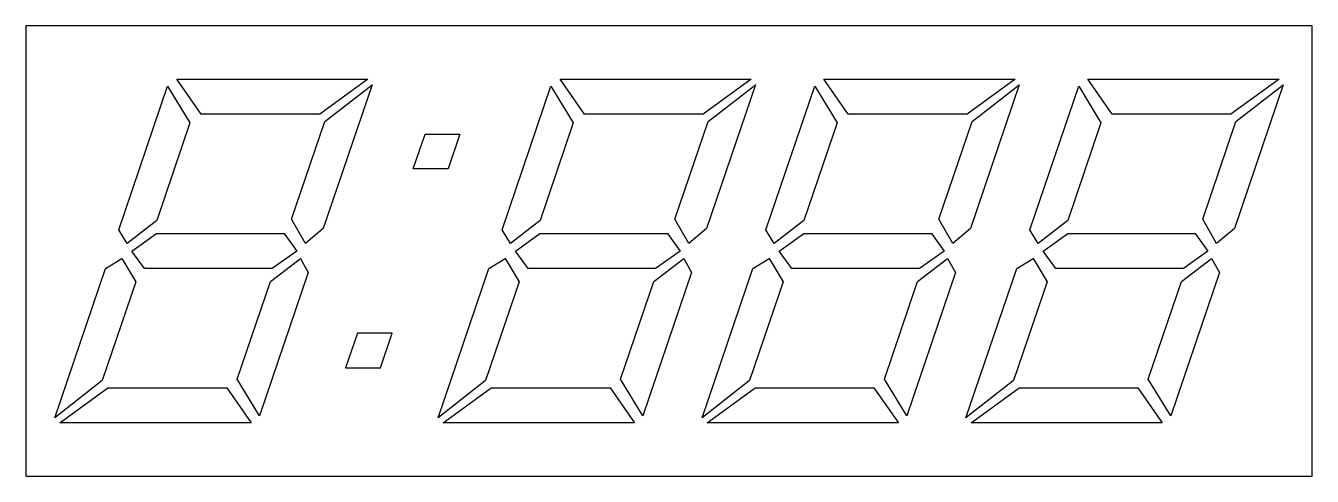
# Model space of a CAD drawing. Header units: millimetres. Extents: x -45 to 680, y -323 to -69.
import ezdxf

# ---------------------------------------------------------------- set-up
doc = ezdxf.new("R2010")
doc.units = ezdxf.units.MM

msp = doc.modelspace()

# ---------------------------------------------------------------- linework, layer by layer
at = {"color": 7, "linetype": 'Continuous', "lineweight": 25}
for p, q in [((680.38, -68.88), (-44.62, -68.88)), ((-44.62, -68.88), (-44.62, -322.88)), ((680.38, -322.88), (680.38, -68.88)), ((54.18, -118.72), (40.46, -99.08)), ((40.46, -99.08), (148.17, -99.08)), ((148.17, -99.08), (121.13, -118.72)), ((270.23, -118.72), (256.5, -99.08)), ((256.5, -99.08), (364.22, -99.08)), ((364.22, -99.08), (337.17, -118.72)), ((418.93, -118.72), (405.21, -99.08)), ((405.21, -99.08), (512.92, -99.08)), ((512.92, -99.08), (485.87, -118.72)), ((567.64, -118.72), (553.91, -99.08)), ((553.91, -99.08), (661.63, -99.08)), ((661.63, -99.08), (634.58, -118.72)), ((7.76, -183.95), (35.29, -102.94)), ((35.29, -102.94), (47.87, -123.63)), ((150.54, -102.24), (123.01, -183.25)), ((123.89, -122.93), (150.54, -102.24)), ((223.8, -183.95), (251.33, -102.94)), ((251.33, -102.94), (263.91, -123.63)), ((366.59, -102.24), (339.05, -183.25)), ((339.93, -122.93), (366.59, -102.24)), ((372.5, -183.95), (400.04, -102.94)), ((400.04, -102.94), (412.62, -123.63)), ((515.29, -102.24), (487.76, -183.25)), ((488.64, -122.93), (515.29, -102.24)), ((521.21, -183.95), (548.74, -102.94)), ((548.74, -102.94), (561.32, -123.63)), ((664, -102.24), (636.46, -183.25)), ((637.34, -122.93), (664, -102.24)), ((121.13, -118.72), (54.18, -118.72)), ((105.17, -177.99), (123.89, -122.93)), ((337.17, -118.72), (270.23, -118.72)), ((321.21, -177.99), (339.93, -122.93)), ((485.87, -118.72), (418.93, -118.72)), ((469.92, -177.99), (488.64, -122.93)), ((634.58, -118.72), (567.64, -118.72)), ((618.62, -177.99), (637.34, -122.93)), ((47.87, -123.63), (29.19, -178.69)), ((173.73, -149.58), (180.44, -129.94)), ((180.44, -129.94), (200.08, -129.94)), ((200.08, -129.94), (193.37, -149.58)), ((263.91, -123.63), (245.24, -178.69)), ((412.62, -123.63), (393.94, -178.69)), ((561.32, -123.63), (542.65, -178.69)), ((193.37, -149.58), (173.73, -149.58)), ((29.19, -178.69), (12.45, -191.67)), ((113.02, -191.67), (105.17, -177.99)), ((245.24, -178.69), (228.49, -191.67)), ((329.06, -191.67), (321.21, -177.99)), ((393.94, -178.69), (377.19, -191.67)), ((477.76, -191.67), (469.92, -177.99)), ((542.65, -178.69), (525.9, -191.67)), ((626.47, -191.67), (618.62, -177.99)), ((12.45, -191.67), (7.76, -183.95)), ((15.25, -195.88), (29.11, -186.06)), ((29.11, -186.06), (101, -186.06)), ((101, -186.06), (108.1, -195.88)), ((123.01, -183.25), (113.02, -191.67)), ((228.49, -191.67), (223.8, -183.95)), ((231.3, -195.88), (245.15, -186.06)), ((245.15, -186.06), (317.05, -186.06)), ((317.05, -186.06), (324.15, -195.88)), ((339.05, -183.25), (329.06, -191.67)), ((377.19, -191.67), (372.5, -183.95)), ((380, -195.88), (393.85, -186.06)), ((393.85, -186.06), (465.75, -186.06)), ((465.75, -186.06), (472.85, -195.88)), ((487.76, -183.25), (477.76, -191.67)), ((525.9, -191.67), (521.21, -183.95)), ((528.71, -195.88), (542.56, -186.06)), ((542.56, -186.06), (614.46, -186.06)), ((614.46, -186.06), (621.56, -195.88)), ((636.46, -183.25), (626.47, -191.67)), ((0.35, -205.7), (9.6, -200.09)), ((9.6, -200.09), (17.44, -213.19)), ((22.4, -205.7), (15.25, -195.88)), ((93.24, -213.02), (110.17, -200.09)), ((108.1, -195.88), (94.3, -205.7)), ((110.17, -200.09), (114.59, -208.06)), ((216.39, -205.7), (225.64, -200.09)), ((225.64, -200.09), (233.49, -213.19)), ((238.44, -205.7), (231.3, -195.88)), ((309.29, -213.02), (326.21, -200.09)), ((324.15, -195.88), (310.34, -205.7)), ((326.21, -200.09), (330.64, -208.06)), ((365.09, -205.7), (374.34, -200.09)), ((374.34, -200.09), (382.19, -213.19)), ((387.15, -205.7), (380, -195.88)), ((457.99, -213.02), (474.91, -200.09)), ((472.85, -195.88), (459.04, -205.7)), ((474.91, -200.09), (479.34, -208.06)), ((513.8, -205.7), (523.05, -200.09)), ((523.05, -200.09), (530.9, -213.19)), ((535.85, -205.7), (528.71, -195.88)), ((606.7, -213.02), (623.62, -200.09)), ((621.56, -195.88), (607.75, -205.7)), ((623.62, -200.09), (628.05, -208.06)), ((-28.24, -289.87), (0.35, -205.7)), ((94.3, -205.7), (22.4, -205.7)), ((114.59, -208.06), (87.15, -288.82)), ((187.81, -289.87), (216.39, -205.7)), ((310.34, -205.7), (238.44, -205.7)), ((330.64, -208.06), (303.19, -288.82)), ((336.51, -289.87), (365.09, -205.7)), ((459.04, -205.7), (387.15, -205.7)), ((479.34, -208.06), (451.9, -288.82)), ((485.22, -289.87), (513.8, -205.7)), ((607.75, -205.7), (535.85, -205.7)), ((628.05, -208.06), (600.6, -288.82)), ((17.44, -213.19), (-1.49, -268.96)), ((74.52, -268.17), (93.24, -213.02)), ((233.49, -213.19), (214.55, -268.96)), ((290.57, -268.17), (309.29, -213.02)), ((382.19, -213.19), (363.25, -268.96)), ((439.27, -268.17), (457.99, -213.02)), ((530.9, -213.19), (511.96, -268.96)), ((587.98, -268.17), (606.7, -213.02)), ((142.32, -242.17), (135.61, -261.81)), ((161.96, -242.17), (142.32, -242.17)), ((155.25, -261.81), (161.96, -242.17)), ((87.15, -288.82), (74.52, -268.17)), ((135.61, -261.81), (155.25, -261.81)), ((303.19, -288.82), (290.57, -268.17)), ((451.9, -288.82), (439.27, -268.17)), ((600.6, -288.82), (587.98, -268.17)), ((-1.49, -268.96), (-28.24, -289.87)), ((-25.34, -292.68), (1.71, -273.04)), ((1.71, -273.04), (68.65, -273.04)), ((68.65, -273.04), (82.37, -292.68)), ((214.55, -268.96), (187.81, -289.87)), ((190.7, -292.68), (217.75, -273.04)), ((217.75, -273.04), (284.69, -273.04)), ((284.69, -273.04), (298.41, -292.68)), ((363.25, -268.96), (336.51, -289.87)), ((339.4, -292.68), (366.45, -273.04)), ((366.45, -273.04), (433.4, -273.04)), ((433.4, -273.04), (447.12, -292.68)), ((511.96, -268.96), (485.22, -289.87)), ((488.11, -292.68), (515.16, -273.04)), ((515.16, -273.04), (582.1, -273.04)), ((582.1, -273.04), (595.82, -292.68)), ((82.37, -292.68), (-25.34, -292.68)), ((298.41, -292.68), (190.7, -292.68)), ((447.12, -292.68), (339.4, -292.68)), ((595.82, -292.68), (488.11, -292.68)), ((-44.62, -322.88), (680.38, -322.88))]:
    msp.add_line(p, q, dxfattribs=at)

doc.saveas('drawing.dxf')
